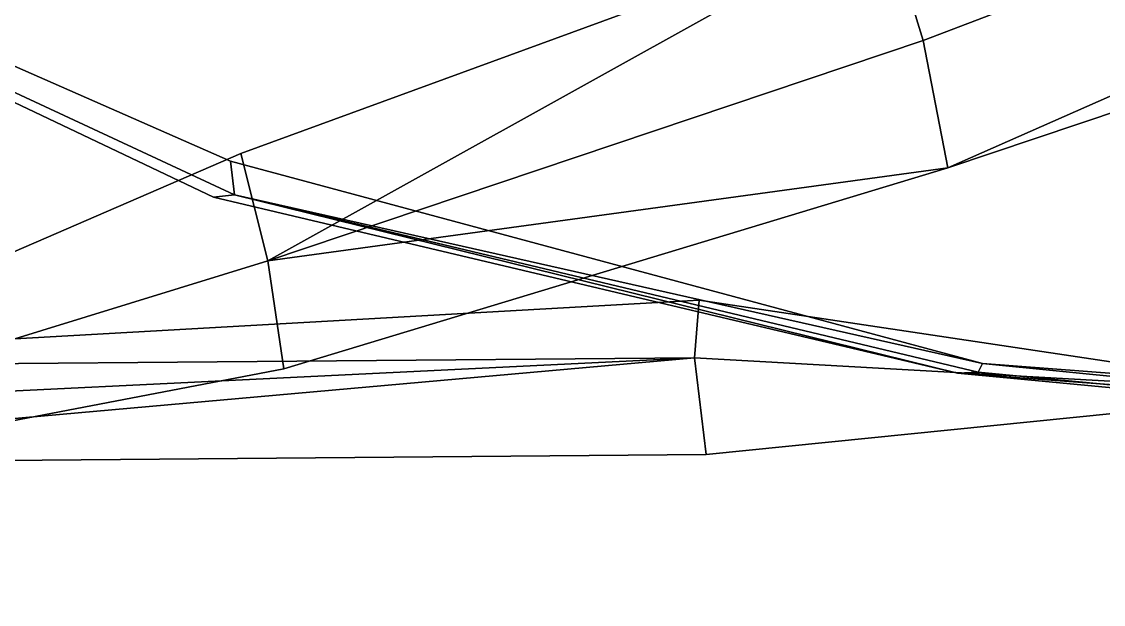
# Model space of a CAD drawing. Header units: metres. Extents: x -441 to 497, y -564 to 357.
# Drawn here: x 113.1 to 182.3, y -31.2 to 6.1 of the extents above; entities that cross this region are included whole.
import ezdxf

# ---------------------------------------------------------------- set-up
doc = ezdxf.new("R2010")
doc.units = ezdxf.units.M

msp = doc.modelspace()

# ---------------------------------------------------------------- linework, layer by layer
at = {"layer": 'Newplan_Leaf', "color": 3}
for points in [[(112.2668, 79.606, 403.2531), (116.5792, 74.9254, 406.2473), (66.3405, -8.07889, 375.1628)], [(112.2668, 79.606, 403.2531), (66.3405, -8.07889, 375.1628), (116.5792, 74.9254, 406.2473)], [(168.3807, 12.7569, 504.078), (316.5866, 60.4136, 602.7317), (170.7822, 4.8832, 504.2552)], [(168.3807, 12.7569, 504.078), (170.7822, 4.8832, 504.2552), (316.5866, 60.4136, 602.7317)], [(170.7822, 4.8832, 504.2552), (316.5866, 60.4136, 602.7317), (172.3761, -3.2605, 503.3802)], [(170.7822, 4.8832, 504.2552), (172.3761, -3.2605, 503.3802), (316.5866, 60.4136, 602.7317)], [(172.3761, -3.2605, 503.3802), (316.5866, 60.4136, 602.7317), (324.5672, 47.8889, 599.8203)], [(172.3761, -3.2605, 503.3802), (324.5672, 47.8889, 599.8203), (316.5866, 60.4136, 602.7317)], [(68.2714, -17.07724, 381.9794), (123.8949, 46.9153, 438.093), (127.437, 41.8088, 442.1359)], [(68.2714, -17.07724, 381.9794), (127.437, 41.8088, 442.1359), (123.8949, 46.9153, 438.093)], [(127.437, 41.8088, 442.1359), (130.1468, 35.4721, 443.5415), (68.2714, -17.07724, 381.9794)], [(127.437, 41.8088, 442.1359), (68.2714, -17.07724, 381.9794), (130.1468, 35.4721, 443.5415)], [(47.9108, 31.7322, 231.86), (126.4563, -2.8394, 236.1094), (126.7181, -4.974, 230.2246)], [(47.9108, 31.7322, 231.86), (126.7181, -4.974, 230.2246), (126.4563, -2.8394, 236.1094)], [(126.7181, -4.974, 230.2246), (125.3639, -5.1283, 224.4391), (47.9108, 31.7322, 231.86)], [(126.7181, -4.974, 230.2246), (47.9108, 31.7322, 231.86), (125.3639, -5.1283, 224.4391)], [(127.1201, -2.342, 464.7428), (168.3807, 12.7569, 504.078), (128.8401, -9.2149, 466.9277)], [(127.1201, -2.342, 464.7428), (128.8401, -9.2149, 466.9277), (168.3807, 12.7569, 504.078)], [(168.3807, 12.7569, 504.078), (170.7822, 4.8832, 504.2552), (128.8401, -9.2149, 466.9277)], [(168.3807, 12.7569, 504.078), (128.8401, -9.2149, 466.9277), (170.7822, 4.8832, 504.2552)], [(128.8401, -9.2149, 466.9277), (170.7822, 4.8832, 504.2552), (172.3761, -3.2605, 503.3802)], [(128.8401, -9.2149, 466.9277), (172.3761, -3.2605, 503.3802), (170.7822, 4.8832, 504.2552)], [(67.8393, -28.00792, 386.2266), (127.1201, -2.342, 464.7428), (128.8401, -9.2149, 466.9277)], [(67.8393, -28.00792, 386.2266), (128.8401, -9.2149, 466.9277), (127.1201, -2.342, 464.7428)], [(126.4563, -2.8394, 236.1094), (174.5778, -15.7905, 236.4996), (126.7181, -4.974, 230.2246)], [(126.4563, -2.8394, 236.1094), (126.7181, -4.974, 230.2246), (174.5778, -15.7905, 236.4996)], [(128.8401, -9.2149, 466.9277), (172.3761, -3.2605, 503.3802), (129.8782, -16.1294, 466.1638)], [(128.8401, -9.2149, 466.9277), (129.8782, -16.1294, 466.1638), (172.3761, -3.2605, 503.3802)], [(126.7181, -4.974, 230.2246), (172.9752, -16.4037, 222.6423), (125.3639, -5.1283, 224.4391)], [(126.7181, -4.974, 230.2246), (125.3639, -5.1283, 224.4391), (172.9752, -16.4037, 222.6423)], [(174.5778, -15.7905, 236.4996), (174.2979, -16.3323, 229.5682), (126.7181, -4.974, 230.2246)], [(174.5778, -15.7905, 236.4996), (126.7181, -4.974, 230.2246), (174.2979, -16.3323, 229.5682)], [(126.7181, -4.974, 230.2246), (174.2979, -16.3323, 229.5682), (172.9752, -16.4037, 222.6423)], [(126.7181, -4.974, 230.2246), (172.9752, -16.4037, 222.6423), (174.2979, -16.3323, 229.5682)], [(128.8401, -9.2149, 466.9277), (129.8782, -16.1294, 466.1638), (67.8393, -28.00792, 386.2266)], [(128.8401, -9.2149, 466.9277), (67.8393, -28.00792, 386.2266), (129.8782, -16.1294, 466.1638)], [(79.7667, -16.04945, 128.9747), (156.4516, -11.718, 122.3037), (156.1487, -15.424, 125.6799)], [(79.7667, -16.04945, 128.9747), (156.1487, -15.424, 125.6799), (156.4516, -11.718, 122.3037)], [(196.0378, -17.6473, 120.0936), (156.1487, -15.424, 125.6799), (156.4516, -11.718, 122.3037)], [(196.0378, -17.6473, 120.0936), (156.4516, -11.718, 122.3037), (156.1487, -15.424, 125.6799)], [(79.8521, -19.12, 130.4682), (156.1487, -15.424, 125.6799), (79.3997, -22.273, 131.823)], [(79.8521, -19.12, 130.4682), (79.3997, -22.273, 131.823), (156.1487, -15.424, 125.6799)], [(79.3997, -22.273, 131.823), (156.1487, -15.424, 125.6799), (156.9045, -21.6114, 126.4273)], [(79.3997, -22.273, 131.823), (156.9045, -21.6114, 126.4273), (156.1487, -15.424, 125.6799)], [(79.7667, -16.04945, 128.9747), (156.1487, -15.424, 125.6799), (79.8521, -19.12, 130.4682)], [(79.7667, -16.04945, 128.9747), (79.8521, -19.12, 130.4682), (156.1487, -15.424, 125.6799)], [(196.0378, -17.6473, 120.0936), (156.9045, -21.6114, 126.4273), (156.1487, -15.424, 125.6799)], [(196.0378, -17.6473, 120.0936), (156.1487, -15.424, 125.6799), (156.9045, -21.6114, 126.4273)], [(174.5778, -15.7905, 236.4996), (329.4894, -31.196, 231.6355), (174.2979, -16.3323, 229.5682)], [(174.5778, -15.7905, 236.4996), (174.2979, -16.3323, 229.5682), (329.4894, -31.196, 231.6355)], [(174.5778, -15.7905, 236.4996), (331.1143, -27.7018, 241.1135), (329.4894, -31.196, 231.6355)], [(174.5778, -15.7905, 236.4996), (329.4894, -31.196, 231.6355), (331.1143, -27.7018, 241.1135)], [(174.2979, -16.3323, 229.5682), (329.4894, -31.196, 231.6355), (172.9752, -16.4037, 222.6423)], [(174.2979, -16.3323, 229.5682), (172.9752, -16.4037, 222.6423), (329.4894, -31.196, 231.6355)], [(172.9752, -16.4037, 222.6423), (329.4894, -31.196, 231.6355), (330.7753, -28.2049, 219.2677)], [(172.9752, -16.4037, 222.6423), (330.7753, -28.2049, 219.2677), (329.4894, -31.196, 231.6355)]]:
    msp.add_3dface(points, dxfattribs=at)

doc.saveas('drawing.dxf')
